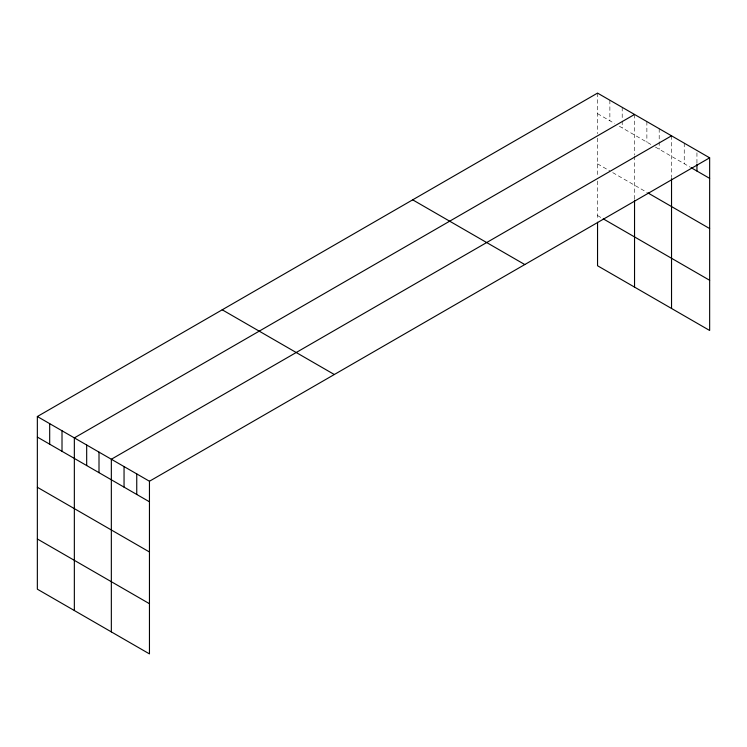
<?xml version="1.0" encoding="UTF-8"?>
<svg xmlns="http://www.w3.org/2000/svg" width="747" height="747" viewBox="0 0 747 747"><rect width="100%" height="100%" fill="white"/><g stroke="black" fill="none" stroke-linecap="round" stroke-linejoin="round"><path stroke-width="0.56" stroke-dasharray="3.73 2.8" d="M597.544 113.647L614.613 123.507M619.356 126.243L651.608 144.862M655.408 147.056L690.107 167.085M597.544 163.845L609.869 170.96M612.717 172.604L646.874 192.324M597.544 215.556L602.287 218.292M696.942 152.771L696.942 163.042M684.243 143.153L684.243 163.705M671.534 135.814L671.534 177.562M659.199 128.699L659.199 149.241M646.874 121.574L646.874 142.126M634.539 114.459L634.539 155.087M634.539 156.198L634.539 198.991M622.204 107.335L622.204 119.894M622.204 121.042L622.204 127.886M609.869 100.219L609.869 120.771M597.544 93.104L597.544 133.722M597.544 138.186L597.544 176.479M597.544 181.082L597.544 220.02"/><path stroke-width="1.12" d="M709.65 157.822L149.456 481.245L149.456 653.896L37.35 589.178L37.35 416.527L597.544 93.104L709.65 157.822L709.65 330.473L597.544 265.755L597.544 222.251M634.539 114.459L74.345 437.882L74.345 610.532M671.534 135.814L111.34 459.246L111.34 631.897M691.078 167.655L709.65 178.374M647.817 192.866L709.65 228.563M603.231 218.843L709.65 280.284M412.68 199.832L524.786 264.55M222.214 309.79L334.32 374.518M37.35 416.527L149.456 481.245M37.35 437.07L149.456 501.797M37.35 487.268L149.456 551.986M37.35 538.979L149.456 603.707M696.942 164.191L696.942 171.035M671.534 178.673L671.534 308.474M634.539 200.14L634.539 287.109M136.748 473.915L136.748 494.458M124.049 466.576L124.049 487.128M99.006 452.122L99.006 472.674M86.68 445.007L86.68 465.549M62.01 430.767L62.01 451.309M49.685 423.642L49.685 444.194"/></g></svg>
